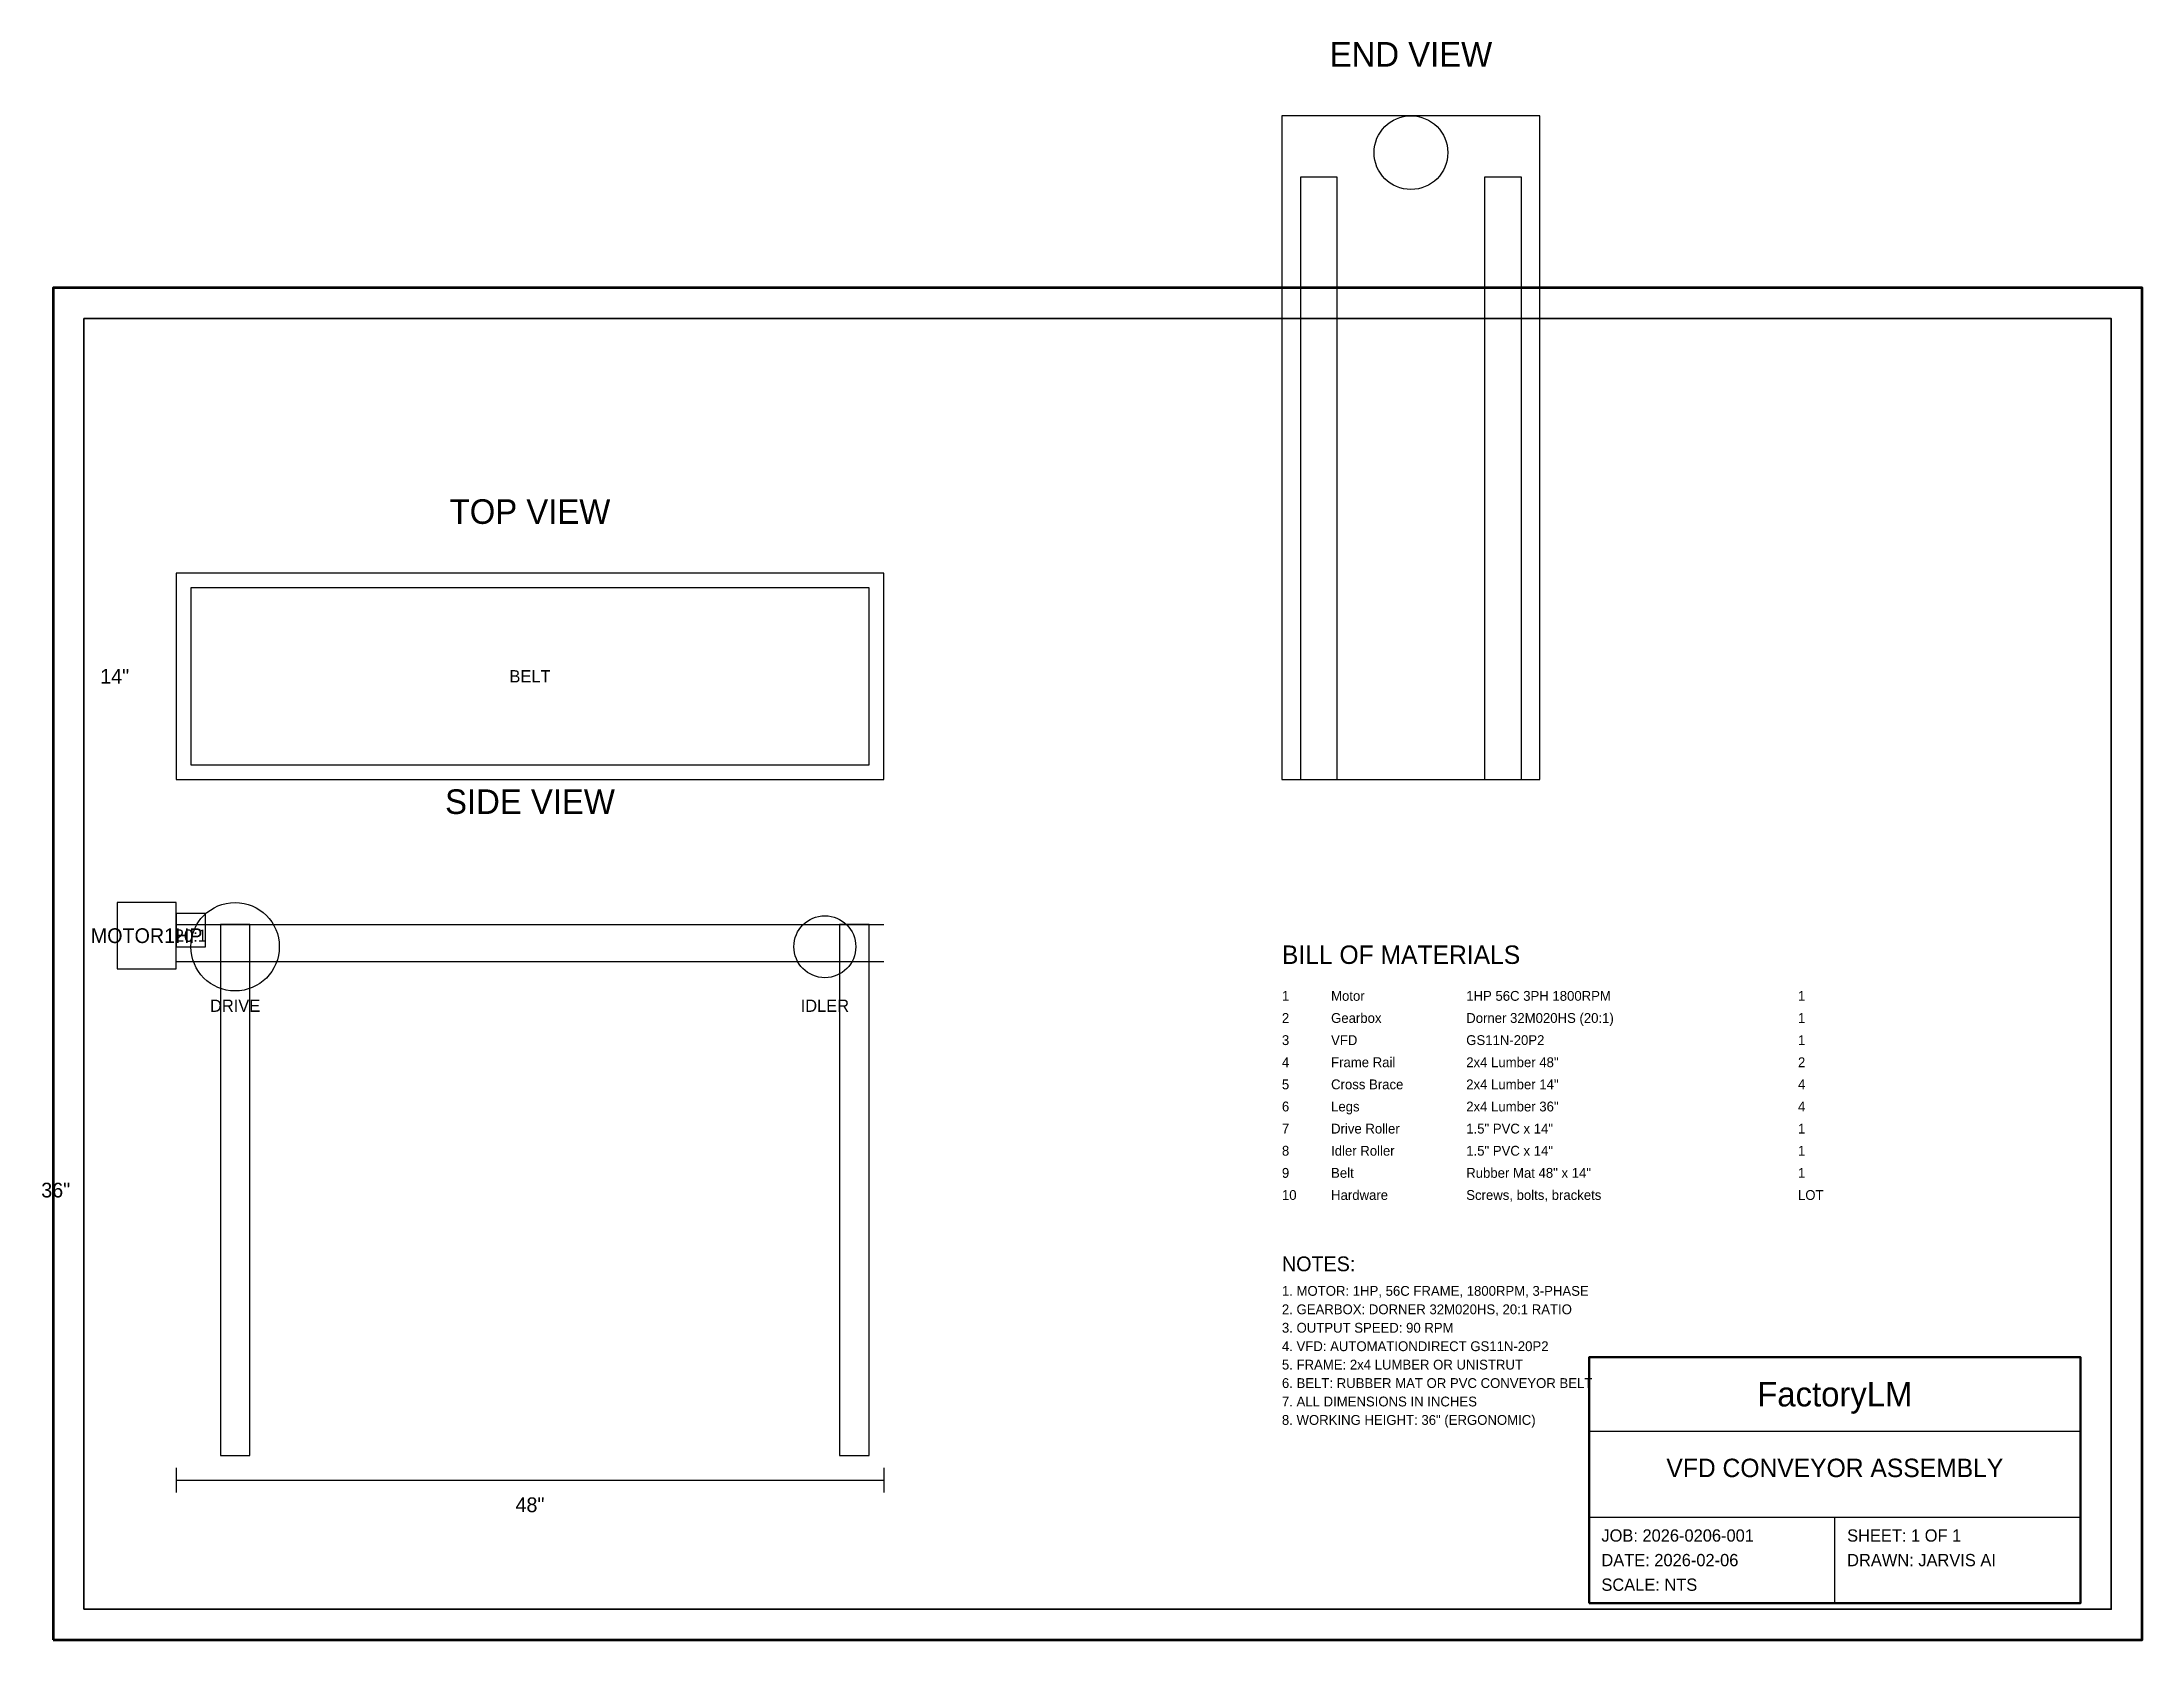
# Model space of a CAD drawing. Header units: inches. Extents: x -0.1 to 17, y 0 to 13.
import ezdxf
from ezdxf.enums import TextEntityAlignment as Align

# ---------------------------------------------------------------- set-up
doc = ezdxf.new("R2010")
doc.units = ezdxf.units.IN

msp = doc.modelspace()

# ---------------------------------------------------------------- linework, layer by layer
for p, q in [((1, 5.82), (6.76, 5.82)), ((1, 5.52), (6.76, 5.52)), ((12.5, 1.7), (16.5, 1.7)), ((1, 1.4), (1, 1.2)), ((6.76, 1.4), (6.76, 1.2)), ((1, 1.3), (6.76, 1.3)), ((12.5, 1), (16.5, 1)), ((14.5, 0.3), (14.5, 1))]:
    msp.add_line(p, q)
for points in [[(10, 7), (12.1, 7), (12.1, 12.4), (10, 12.4)], [(10.15, 7), (10.45, 7), (10.45, 11.9), (10.15, 11.9)], [(11.65, 7), (11.95, 7), (11.95, 11.9), (11.65, 11.9)], [(1, 7), (6.76, 7), (6.76, 8.68), (1, 8.68)], [(1.12, 7.12), (6.64, 7.12), (6.64, 8.56), (1.12, 8.56)], [(0.52, 5.46), (1, 5.46), (1, 6), (0.52, 6)], [(1, 5.64), (1.24, 5.64), (1.24, 5.91), (1, 5.91)], [(1.36, 1.5), (1.6, 1.5), (1.6, 5.82), (1.36, 5.82)], [(6.4, 1.5), (6.64, 1.5), (6.64, 5.82), (6.4, 5.82)]]:
    msp.add_lwpolyline(points, close=True)
at = {"lineweight": 70}
msp.add_lwpolyline([(0, 0), (17, 0), (17, 11), (0, 11)], close=True, dxfattribs=at)
at = {"lineweight": 35}
msp.add_lwpolyline([(0.25, 0.25), (16.75, 0.25), (16.75, 10.75), (0.25, 10.75)], close=True, dxfattribs=at)
at = {"lineweight": 50}
msp.add_lwpolyline([(12.5, 0.3), (16.5, 0.3), (16.5, 2.3), (12.5, 2.3)], close=True, dxfattribs=at)
for centre, radius in [((11.05, 12.1), 0.3), ((1.48, 5.64), 0.36), ((6.28, 5.64), 0.252)]:
    msp.add_circle(centre, radius)

# ---------------------------------------------------------------- texts
for s, height, p in [('END VIEW', 0.2, (11.05, 12.9)), ('TOP VIEW', 0.2, (3.88, 9.18)), ('14"', 0.12, (0.5, 7.84)), ('BELT', 0.1, (3.88, 7.84)), ('SIDE VIEW', 0.2, (3.88, 6.82)), ('MOTOR1HP', 0.12, (0.76, 5.73)), ('20:1', 0.1, (1.12, 5.73)), ('DRIVE', 0.1, (1.48, 5.16)), ('IDLER', 0.1, (6.28, 5.16)), ('36"', 0.12, (0.02, 3.66)), ('FactoryLM', 0.2, (14.5, 2)), ('VFD CONVEYOR ASSEMBLY', 0.15, (14.5, 1.4)), ('48"', 0.12, (3.88, 1.1))]:
    msp.add_text(s, height=height).set_placement(p, align=Align.MIDDLE_CENTER)
for s, height, p in [('BILL OF MATERIALS', 0.15, (10, 5.5)), ('1', 0.08, (10, 5.2)), ('Motor', 0.08, (10.4, 5.2)), ('1HP 56C 3PH 1800RPM', 0.08, (11.5, 5.2)), ('1', 0.08, (14.2, 5.2)), ('2', 0.08, (10, 5.02)), ('Gearbox', 0.08, (10.4, 5.02)), ('Dorner 32M020HS (20:1)', 0.08, (11.5, 5.02)), ('1', 0.08, (14.2, 5.02)), ('3', 0.08, (10, 4.84)), ('VFD', 0.08, (10.4, 4.84)), ('GS11N-20P2', 0.08, (11.5, 4.84)), ('1', 0.08, (14.2, 4.84)), ('4', 0.08, (10, 4.66)), ('Frame Rail', 0.08, (10.4, 4.66)), ('2x4 Lumber 48"', 0.08, (11.5, 4.66)), ('2', 0.08, (14.2, 4.66)), ('5', 0.08, (10, 4.48)), ('Cross Brace', 0.08, (10.4, 4.48)), ('2x4 Lumber 14"', 0.08, (11.5, 4.48)), ('4', 0.08, (14.2, 4.48)), ('6', 0.08, (10, 4.3)), ('Legs', 0.08, (10.4, 4.3)), ('2x4 Lumber 36"', 0.08, (11.5, 4.3)), ('4', 0.08, (14.2, 4.3)), ('7', 0.08, (10, 4.12)), ('Drive Roller', 0.08, (10.4, 4.12)), ('1.5" PVC x 14"', 0.08, (11.5, 4.12)), ('1', 0.08, (14.2, 4.12)), ('8', 0.08, (10, 3.94)), ('Idler Roller', 0.08, (10.4, 3.94)), ('1.5" PVC x 14"', 0.08, (11.5, 3.94)), ('1', 0.08, (14.2, 3.94)), ('9', 0.08, (10, 3.76)), ('Belt', 0.08, (10.4, 3.76)), ('Rubber Mat 48" x 14"', 0.08, (11.5, 3.76)), ('1', 0.08, (14.2, 3.76)), ('10', 0.08, (10, 3.58)), ('Hardware', 0.08, (10.4, 3.58)), ('Screws, bolts, brackets', 0.08, (11.5, 3.58)), ('LOT', 0.08, (14.2, 3.58)), ('NOTES:', 0.12, (10, 3)), ('1. MOTOR: 1HP, 56C FRAME, 1800RPM, 3-PHASE', 0.08, (10, 2.8)), ('3. OUTPUT SPEED: 90 RPM', 0.08, (10, 2.5)), ('2. GEARBOX: DORNER 32M020HS, 20:1 RATIO', 0.08, (10, 2.65)), ('4. VFD: AUTOMATIONDIRECT GS11N-20P2', 0.08, (10, 2.35)), ('5. FRAME: 2x4 LUMBER OR UNISTRUT', 0.08, (10, 2.2)), ('6. BELT: RUBBER MAT OR PVC CONVEYOR BELT', 0.08, (10, 2.05)), ('7. ALL DIMENSIONS IN INCHES', 0.08, (10, 1.9)), ('8. WORKING HEIGHT: 36" (ERGONOMIC)', 0.08, (10, 1.75)), ('JOB: 2026-0206-001', 0.1, (12.6, 0.8)), ('SHEET: 1 OF 1', 0.1, (14.6, 0.8)), ('DATE: 2026-02-06', 0.1, (12.6, 0.6)), ('DRAWN: JARVIS AI', 0.1, (14.6, 0.6)), ('SCALE: NTS', 0.1, (12.6, 0.4))]:
    msp.add_text(s, height=height).set_placement(p)

doc.saveas('drawing.dxf')
